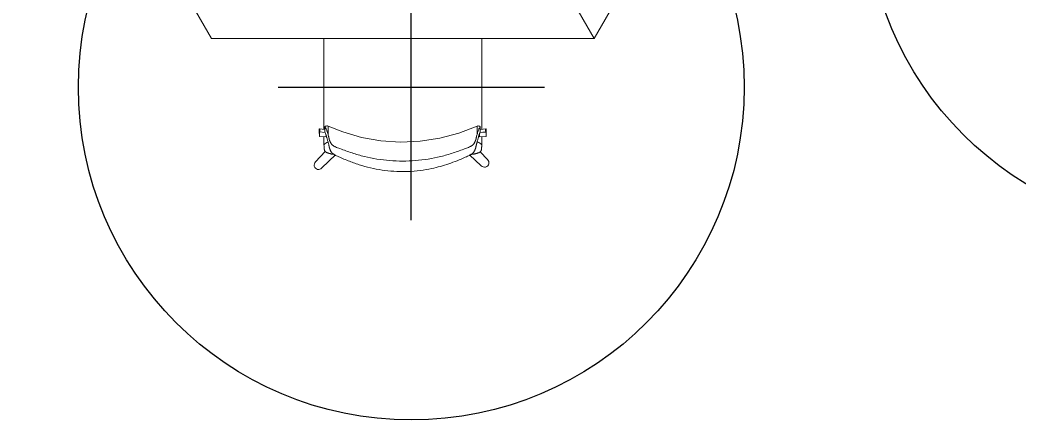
# Model space of a CAD drawing. Header units: millimetres. Extents: x 155920 to 295199, y -4084 to 97293.
# Drawn here: x 179408 to 182412, y 15770 to 16972 of the extents above; entities that cross this region are included whole.
import ezdxf

# ---------------------------------------------------------------- set-up
doc = ezdxf.new("R2010")
doc.units = ezdxf.units.MM
doc.header["$MEASUREMENT"] = 0
doc.layers.add('I-FURN', color=8, linetype='CONTINUOUS', lineweight=9)
doc.layers.add('Social Distancing', color=7, linetype='CONTINUOUS')

msp = doc.modelspace()

# ---------------------------------------------------------------- linework, layer by layer
at = {"layer": 'I-FURN'}
for p, q in [((179408.2, 17912.3), (179983.2, 16916.3)), ((181133.2, 16916.4), (181708.2, 17912.3)), ((181133.2, 16916.4), (180730.9, 17613.2)), ((180730.9, 17613.2), (181133.2, 16916.4)), ((179983.2, 16916.3), (181133.2, 16916.4)), ((180324.4, 16643), (180307.2, 16645.1)), ((180307.2, 16645.1), (180307.2, 16631.8)), ((180324.4, 16643.1), (180308.2, 16645.1)), ((180326.2, 16652.5), (180324.4, 16651.3)), ((180324.4, 16635.6), (180324.4, 16649.3)), ((180328.3, 16653.3), (180326.2, 16652.5)), ((180329.8, 16653.5), (180328.3, 16653.3)), ((180331.7, 16653.4), (180329.8, 16653.5)), ((180333.5, 16652.9), (180331.7, 16653.4)), ((180377.5, 16635.4), (180333.5, 16652.9)), ((180781.3, 16652.9), (180726.2, 16631.6)), ((180781.3, 16652.9), (180783.1, 16653.4)), ((180783.1, 16653.4), (180785, 16653.5)), ((180785, 16653.5), (180786.5, 16653.3)), ((180786.5, 16653.3), (180788.6, 16652.5)), ((180788.6, 16652.5), (180790.4, 16651.3)), ((180790.4, 16635.6), (180790.4, 16649.3)), ((180807.6, 16645.1), (180790.4, 16643)), ((180808.5, 16645.1), (180790.4, 16642.9)), ((180808.5, 16631.7), (180808.5, 16645.1)), ((180307.6, 16635.4), (180324.9, 16634.2)), ((180307.6, 16622), (180307.6, 16635.4)), ((180327.5, 16620.7), (180307.6, 16622)), ((180327.5, 16626.6), (180327.5, 16620.7)), ((180328.4, 16623.7), (180328.4, 16620.7)), ((180434.3, 16619), (180377.5, 16635.4)), ((180492.5, 16608.8), (180434.3, 16619)), ((180669, 16616.4), (180610.6, 16607.5)), ((180726.2, 16631.6), (180669, 16616.4)), ((180787.4, 16620.7), (180787.4, 16626.6)), ((180788.3, 16620.7), (180788.3, 16629.5)), ((180808.2, 16622), (180788.3, 16620.7)), ((180789.9, 16634.2), (180807.3, 16635.4)), ((180789.9, 16634.1), (180808.2, 16635.3)), ((180808.2, 16635.3), (180808.2, 16622)), ((180551.5, 16605), (180492.5, 16608.8)), ((180610.6, 16607.5), (180551.5, 16605)), ((180325.3, 16577.1), (180296.3, 16545.6)), ((180315, 16527.3), (180355.6, 16566.8)), ((180758.9, 16566.3), (180794, 16534)), ((180812.2, 16552.8), (180790.1, 16575.5))]:
    msp.add_line(p, q, dxfattribs=at)
for centre, start, end in [((180803.7, 16542.8), 221.9896, 49.6059), ((180305, 16535.8), 131.9662, 319.5824)]:
    msp.add_arc(centre, 13.1, start, end, dxfattribs=at)
for centre, start_param, end_param in [((180290.8, 16639.7), 6.026179, 6.605675), ((180291.7, 16639.7), 6.026179, 6.605675), ((180824.1, 16639.7), 2.819103, 3.398599), ((180825, 16639.7), 2.819103, 3.398599), ((180290.8, 16626.4), 0.238848, 0.322489), ((180825, 16626.3), 2.819103, 2.902745)]:
    msp.add_ellipse(centre, major_axis=(17.4, 0), ratio=0.978487, start_param=start_param, end_param=end_param, dxfattribs=at)
for points, knots in [([(180321, 16642.7), (180321, 16643.4), (180321, 16646.7), (180321, 16652.5), (180321, 16660.4), (180321, 16668.1), (180321, 16678.2), (180321, 16690.5), (180321, 16702.8), (180321, 16712.7), (180321, 16720.3), (180321, 16727.9), (180321, 16737.9), (180321, 16750.4), (180321, 16765.3), (180321, 16780.4), (180321, 16795.6), (180321, 16810.5), (180321, 16823), (180321, 16833.1), (180321, 16840.8), (180321, 16848.4), (180321, 16858.4), (180321, 16870.9), (180321, 16883.4), (180321, 16893.4), (180321, 16901.1), (180321, 16908.7), (180321, 16913.8), (180321, 16916.5), (180321, 16916.7)], [-0.8977274, -0.8977274, -0.8977274, -0.8977274, -0.8928571, -0.875, -0.8571429, -0.8392857, -0.8214286, -0.7857143, -0.75, -0.7321429, -0.7142857, -0.6964286, -0.6785714, -0.6428571, -0.6071429, -0.5714286, -0.5357143, -0.5, -0.4642857, -0.4464286, -0.4285714, -0.4107143, -0.3928571, -0.3571429, -0.3214286, -0.3035714, -0.2857143, -0.2678571, -0.25, -0.2488464, -0.2488464, -0.2488464, -0.2488464]), ([(180795.7, 16916.7), (180795.7, 16916.6), (180795.7, 16911.5), (180795.7, 16901.2), (180795.7, 16885.9), (180795.7, 16870.7), (180795.7, 16858.2), (180795.7, 16848.1), (180795.7, 16840.4), (180795.7, 16832.8), (180795.7, 16822.8), (180795.7, 16810.4), (180795.7, 16798.1), (180795.7, 16788.1), (180795.7, 16780.5), (180795.7, 16773), (180795.7, 16763), (180795.7, 16750.5), (180795.7, 16738.1), (180795.7, 16728), (180795.7, 16720.3), (180795.7, 16712.6), (180795.7, 16702.6), (180795.7, 16690.1), (180795.7, 16675), (180795.7, 16659.6), (180795.7, 16648.8), (180795.7, 16643.2), (180795.7, 16642.8)], [-0.7507659, -0.7507659, -0.7507659, -0.7507659, -0.75, -0.7142857, -0.6785714, -0.6428571, -0.6071429, -0.5892857, -0.5714286, -0.5535714, -0.5357143, -0.5, -0.4642857, -0.4464286, -0.4285714, -0.4107143, -0.3928571, -0.3571429, -0.3214286, -0.3035714, -0.2857143, -0.2678571, -0.25, -0.2142857, -0.1785714, -0.1428571, -0.1071429, -0.103964, -0.103964, -0.103964, -0.103964]), ([(180324.4, 16649.6), (180324.4, 16650), (180324.4, 16650.8), (180324.4, 16651.4), (180324.4, 16651.3), (180324.4, 16650.6), (180324.4, 16649.8), (180324.4, 16649.3)], [0.4171888, 0.4171888, 0.4171888, 0.4171888, 0.5, 0.625, 0.75, 0.875, 1, 1, 1, 1]), ([(180333.5, 16628), (180333.5, 16631), (180333.5, 16636.3), (180333.5, 16642.7), (180333.5, 16647.5), (180333.5, 16650.1), (180333.5, 16651.5), (180333.5, 16652), (180333.5, 16652.2)], [0, 0, 0, 0, 0.1111111, 0.2222222, 0.3333333, 0.4444444, 0.5, 0.5555556, 0.5555556, 0.5555556, 0.5555556]), ([(180781.3, 16652.2), (180781.3, 16652), (180781.3, 16651.3), (180781.3, 16649.3), (180781.3, 16645.4), (180781.3, 16638.2), (180781.3, 16631.7), (180781.3, 16628)], [0.4444444, 0.4444444, 0.4444444, 0.4444444, 0.5138889, 0.5833333, 0.7222222, 0.8611111, 1, 1, 1, 1]), ([(180790.4, 16649.3), (180790.4, 16649.8), (180790.4, 16650.6), (180790.4, 16651.3), (180790.4, 16651.4), (180790.4, 16650.8), (180790.4, 16650), (180790.4, 16649.6)], [0, 0, 0, 0, 0.125, 0.25, 0.375, 0.5, 0.5837817, 0.5837817, 0.5837817, 0.5837817]), ([(180369.3, 16559.5), (180366.8, 16560.4), (180362, 16562.3), (180356.9, 16564.7), (180353.3, 16566.8), (180350.8, 16568.4), (180349, 16569.7), (180347.8, 16570.7), (180347.1, 16571.2), (180346.6, 16571.6), (180346.2, 16572), (180345.6, 16572.6), (180344.6, 16573.6), (180343.5, 16575), (180342.3, 16576.7), (180341.4, 16578.4), (180340.6, 16580.1), (180340, 16581.8), (180339.5, 16583.1), (180339.1, 16584), (180338.9, 16584.5), (180338.7, 16584.9), (180338.6, 16585.3), (180338.4, 16585.8), (180338.1, 16586.6), (180337.7, 16587.8), (180337.4, 16589.2), (180337, 16590.9), (180336.7, 16592.6), (180336.4, 16594.3), (180336.1, 16595.6), (180335.8, 16596.9), (180335.3, 16598.6), (180334.6, 16601.5), (180333.5, 16605.5), (180332.3, 16610), (180331.2, 16614.3), (180330, 16618.3), (180329, 16622.1), (180327.9, 16625.5), (180327.2, 16627.5), (180326.9, 16628.5)], [0, 0, 0, 0, 0.035714, 0.071429, 0.089286, 0.107143, 0.125, 0.133929, 0.138393, 0.142857, 0.147321, 0.151786, 0.160714, 0.178571, 0.196429, 0.214286, 0.232143, 0.25, 0.267857, 0.276786, 0.28125, 0.285714, 0.290179, 0.294643, 0.303571, 0.321429, 0.339286, 0.357143, 0.392857, 0.410714, 0.428571, 0.446429, 0.464286, 0.5, 0.571429, 0.642857, 0.714286, 0.785714, 0.857143, 0.928571, 1, 1, 1, 1]), ([(180333.5, 16628), (180334, 16626.4), (180334.6, 16624), (180335.4, 16621.2), (180335.8, 16619.6), (180336.2, 16618.4), (180336.4, 16617.3), (180336.7, 16615.8), (180336.9, 16614.3), (180337.2, 16612.9), (180337.6, 16611.7), (180337.9, 16610.7), (180338.2, 16609.9), (180338.4, 16609.4), (180338.6, 16609.1), (180338.7, 16608.7), (180339, 16608.3), (180339.3, 16607.4), (180339.9, 16606.1), (180340.6, 16604.5), (180341.4, 16602.8), (180342.4, 16601.1), (180343.6, 16599.4), (180344.8, 16598), (180345.7, 16597), (180346.3, 16596.5), (180346.8, 16596.1), (180347.3, 16595.7), (180348, 16595.2), (180349.2, 16594.4), (180351, 16593.1), (180353.5, 16591.7), (180357.1, 16589.9), (180362.1, 16587.8), (180366.8, 16586.3), (180369.3, 16585.6)], [0, 0, 0, 0, 0.125, 0.1875, 0.21875, 0.25, 0.28125, 0.3125, 0.375, 0.40625, 0.4375, 0.46875, 0.484375, 0.492188, 0.5, 0.507812, 0.515625, 0.53125, 0.5625, 0.59375, 0.625, 0.65625, 0.6875, 0.71875, 0.734375, 0.742188, 0.75, 0.757812, 0.765625, 0.78125, 0.8125, 0.84375, 0.875, 0.9375, 1, 1, 1, 1]), ([(180788, 16628.5), (180787.3, 16626.6), (180786.3, 16623.4), (180784.8, 16618.3), (180783.7, 16614.3), (180782.5, 16610), (180781.3, 16605.5), (180780.3, 16601.5), (180779.4, 16598.1), (180778.8, 16596), (180778.4, 16594.3), (180778.1, 16592.6), (180777.8, 16590.9), (180777.5, 16589.2), (180777.2, 16587.8), (180776.8, 16586.6), (180776.5, 16585.8), (180776.3, 16585.3), (180776.1, 16584.9), (180775.9, 16584.5), (180775.7, 16584), (180775.4, 16583.1), (180774.9, 16581.8), (180774.2, 16580.1), (180773.4, 16578.4), (180772.5, 16576.7), (180771.4, 16575), (180770.2, 16573.6), (180769.3, 16572.6), (180768.7, 16572), (180768.2, 16571.6), (180767.7, 16571.2), (180767.1, 16570.7), (180765.9, 16569.7), (180764, 16568.4), (180761.5, 16566.8), (180757.9, 16564.7), (180752.8, 16562.3), (180748.1, 16560.4), (180745.6, 16559.5)], [0, 0, 0, 0, 0.142857, 0.214286, 0.285714, 0.357143, 0.428571, 0.5, 0.535714, 0.571429, 0.589286, 0.607143, 0.642857, 0.660714, 0.678571, 0.696429, 0.705357, 0.709821, 0.714286, 0.71875, 0.723214, 0.732143, 0.75, 0.767857, 0.785714, 0.803571, 0.821429, 0.839286, 0.848214, 0.852679, 0.857143, 0.861607, 0.866071, 0.875, 0.892857, 0.910714, 0.928571, 0.964286, 1, 1, 1, 1]), ([(180745.6, 16585.6), (180748, 16586.3), (180752.7, 16587.8), (180757.7, 16589.9), (180761.3, 16591.7), (180763.8, 16593.1), (180765.7, 16594.4), (180766.9, 16595.2), (180767.5, 16595.7), (180768, 16596.1), (180768.5, 16596.5), (180769.1, 16597), (180770.1, 16598), (180771.3, 16599.4), (180772.4, 16601.1), (180773.4, 16602.8), (180774.2, 16604.5), (180774.9, 16606.1), (180775.5, 16607.4), (180775.9, 16608.3), (180776.1, 16608.7), (180776.3, 16609.1), (180776.4, 16609.4), (180776.6, 16609.9), (180776.9, 16610.7), (180777.3, 16611.7), (180777.6, 16612.9), (180777.9, 16614.3), (180778.1, 16615.8), (180778.4, 16617.3), (180778.7, 16618.4), (180779, 16619.6), (180779.4, 16621.2), (180780.2, 16624), (180780.9, 16626.4), (180781.3, 16628)], [0, 0, 0, 0, 0.0625, 0.125, 0.15625, 0.1875, 0.21875, 0.234375, 0.242188, 0.25, 0.257812, 0.265625, 0.28125, 0.3125, 0.34375, 0.375, 0.40625, 0.4375, 0.46875, 0.484375, 0.492188, 0.5, 0.507812, 0.515625, 0.53125, 0.5625, 0.59375, 0.625, 0.6875, 0.71875, 0.75, 0.78125, 0.8125, 0.875, 1, 1, 1, 1]), ([(180333.9, 16605.6), (180333.5, 16605.5), (180331.2, 16604.3), (180326.9, 16601.7), (180323.1, 16598.9), (180321.2, 16597.3)], [0.93933321, 0.93933321, 0.93933321, 0.93933321, 0.94444444, 0.97222222, 1, 1, 1, 1]), ([(180355.3, 16566.7), (180352.9, 16567.2), (180349.2, 16568), (180344.8, 16569), (180342.3, 16569.6), (180340.5, 16570.1), (180338.8, 16570.5), (180337.2, 16571), (180335.6, 16571.4), (180333.9, 16572), (180332.1, 16572.6), (180330.4, 16573.2), (180329.1, 16573.8), (180328.1, 16574.3), (180327.5, 16574.7), (180326.8, 16575.1), (180325.9, 16575.8), (180324.9, 16576.7), (180324, 16577.9), (180323.4, 16579.1), (180323, 16580.3), (180322.6, 16581.7), (180322.4, 16582.9), (180322.3, 16583.7), (180322.2, 16584.2), (180322.2, 16584.6), (180322.1, 16585), (180322.1, 16585.5), (180322, 16586.4), (180321.9, 16587.7), (180321.8, 16588.9), (180321.7, 16589.9), (180321.6, 16590.7), (180321.6, 16591.5), (180321.5, 16592.6), (180321.4, 16594.6), (180321.3, 16596.2), (180321.2, 16597.3)], [0, 0, 0, 0, 0.125, 0.1875, 0.21875, 0.25, 0.28125, 0.3125, 0.34375, 0.375, 0.40625, 0.4375, 0.46875, 0.484375, 0.5, 0.515625, 0.53125, 0.5625, 0.59375, 0.625, 0.65625, 0.6875, 0.71875, 0.734375, 0.742188, 0.75, 0.757812, 0.765625, 0.78125, 0.8125, 0.84375, 0.859375, 0.875, 0.890625, 0.90625, 0.9375, 1, 1, 1, 1]), ([(180369.3, 16585.6), (180381.2, 16580.7), (180405.4, 16571.9), (180455, 16557.9), (180518.7, 16547.5), (180596.2, 16547.5), (180659.9, 16557.9), (180709.5, 16571.9), (180733.6, 16580.7), (180745.6, 16585.6)], [-1, -1, -1, -1, -0.9, -0.8, -0.6, -0.4, -0.2, -0.1, 0, 0, 0, 0]), ([(180795.5, 16597.3), (180795.4, 16596.2), (180795.3, 16594.6), (180795.2, 16592.6), (180795.2, 16591.5), (180795.1, 16590.7), (180795, 16589.9), (180795, 16588.9), (180794.9, 16587.7), (180794.8, 16586.4), (180794.7, 16585.5), (180794.6, 16585), (180794.6, 16584.6), (180794.5, 16584.2), (180794.4, 16583.7), (180794.3, 16582.9), (180794.1, 16581.7), (180793.8, 16580.3), (180793.3, 16579.1), (180792.7, 16577.9), (180791.8, 16576.7), (180790.8, 16575.8), (180790, 16575.1), (180789.3, 16574.7), (180788.6, 16574.3), (180787.6, 16573.8), (180786.3, 16573.2), (180784.6, 16572.6), (180782.8, 16572), (180781.1, 16571.4), (180779.5, 16571), (180778, 16570.5), (180776.3, 16570.1), (180774.4, 16569.6), (180772, 16569), (180767.6, 16568), (180763.8, 16567.2), (180761.5, 16566.7)], [0, 0, 0, 0, 0.0625, 0.09375, 0.109375, 0.125, 0.140625, 0.15625, 0.1875, 0.21875, 0.234375, 0.242188, 0.25, 0.257812, 0.265625, 0.28125, 0.3125, 0.34375, 0.375, 0.40625, 0.4375, 0.46875, 0.484375, 0.5, 0.515625, 0.53125, 0.5625, 0.59375, 0.625, 0.65625, 0.6875, 0.71875, 0.75, 0.78125, 0.8125, 0.875, 1, 1, 1, 1]), ([(180795.5, 16597.3), (180793.6, 16598.9), (180789.8, 16601.7), (180785.1, 16604.6), (180782.3, 16605.9), (180781.5, 16606.3)], [0, 0, 0, 0, 0.02777778, 0.05555556, 0.06696683, 0.06696683, 0.06696683, 0.06696683]), ([(180745.6, 16559.5), (180729.5, 16552.1), (180696.6, 16538.9), (180639.7, 16523.1), (180575.2, 16514.6), (180504.2, 16517.8), (180446.4, 16530.3), (180401.7, 16545.4), (180380, 16554.5), (180369.3, 16559.5)], [-1, -1, -1, -1, -0.863636, -0.727273, -0.545455, -0.363636, -0.181818, -0.090909, 0, 0, 0, 0])]:
    msp.add_open_spline(points, degree=3, knots=knots, dxfattribs=at)
for points in [[(180324.4, 16649.3), (180324.9, 16649.1), (180325.8, 16648.4), (180327.3, 16646.2), (180328.7, 16643), (180330.3, 16638.8), (180331.9, 16633.8), (180333, 16630), (180333.5, 16628)], [(180781.3, 16628), (180781.8, 16630), (180782.9, 16633.8), (180784.6, 16638.8), (180786.1, 16643), (180787.6, 16646.2), (180789.1, 16648.4), (180790, 16649.1), (180790.4, 16649.3)], [(180321, 16601.1), (180321, 16607.3), (180321, 16613.6), (180321, 16620.1)], [(180326.9, 16628.5), (180326.4, 16629.8), (180325.6, 16632.3), (180324.8, 16634.5), (180324.4, 16635.6)], [(180328.6, 16619.9), (180329, 16619.6), (180329.4, 16619.4), (180329.8, 16619.1)], [(180785.1, 16619.1), (180785.5, 16619.4), (180785.9, 16619.6), (180786.2, 16619.9)], [(180790.4, 16635.6), (180790, 16634.5), (180789.2, 16632.3), (180788.4, 16629.8), (180788, 16628.5)], [(180795.7, 16620.1), (180795.7, 16613.6), (180795.7, 16607.3), (180795.7, 16601.1)], [(180321.2, 16597.3), (180321.2, 16597.9), (180321.1, 16599.2), (180321.1, 16600.5), (180321, 16601.1)], [(180795.7, 16601.1), (180795.7, 16600.5), (180795.6, 16599.2), (180795.5, 16597.9), (180795.5, 16597.3)], [(180757.8, 16566), (180759, 16566.2), (180760.2, 16566.5), (180761.5, 16566.7)], [(180761.5, 16566.7), (180760.3, 16566.5), (180759.1, 16566.3), (180757.9, 16566)]]:
    msp.add_open_spline(points, degree=3, dxfattribs=at)
at = {"layer": 'Social Distancing'}
for p, q in [((180583.5, 16370), (180583.5, 17170)), ((180183.5, 16770), (180983.5, 16770))]:
    msp.add_line(p, q, dxfattribs=at)
for centre in [(182948.1, 17335.1), (180583.5, 16770)]:
    msp.add_circle(centre, 1000, dxfattribs=at)

doc.saveas('drawing.dxf')
